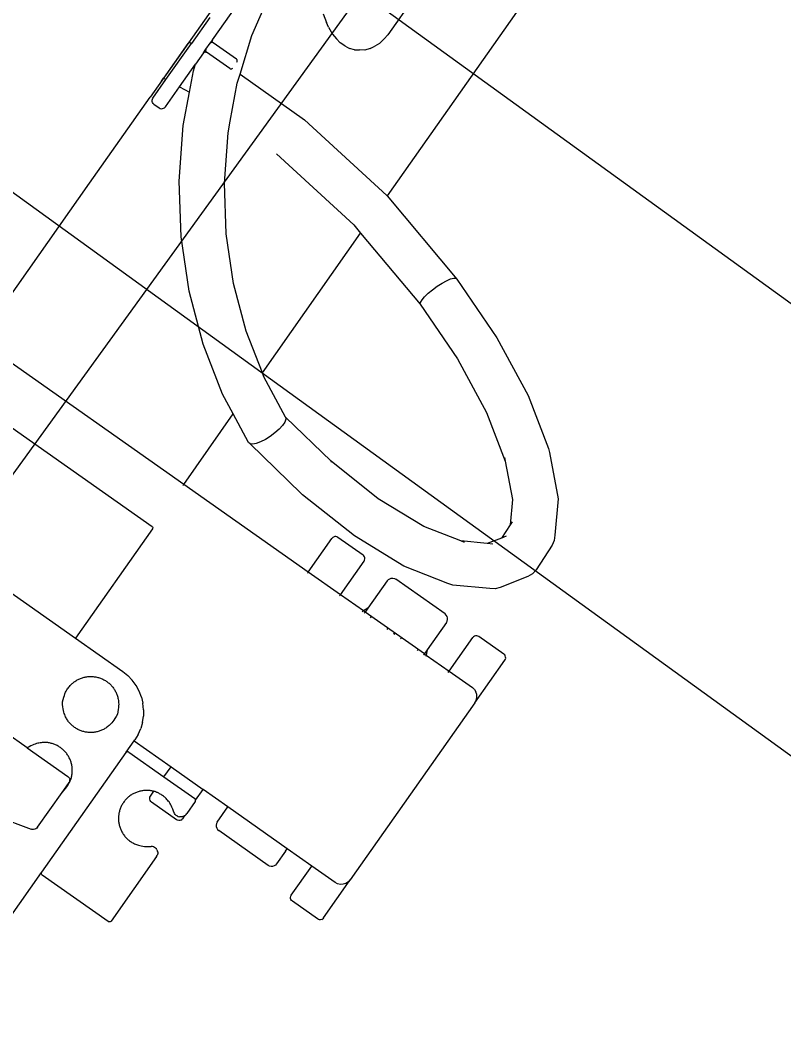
# Model space of a CAD drawing. Header units: metres. Extents: x 141303 to 146299, y 125960 to 127091.
# Drawn here: x 142376.772 to 142377.189, y 126616.72 to 126617.266 of the extents above; entities that cross this region are included whole.
import ezdxf

# ---------------------------------------------------------------- set-up
doc = ezdxf.new("R2010")
doc.units = ezdxf.units.M
doc.header["$MEASUREMENT"] = 0
doc.layers.add('Edges', color=7, linetype='Continuous')
doc.layers.add('NVMI_WALL', color=7, linetype='Continuous', lineweight=30)
doc.layers.add('WALL NEW', color=7, linetype='Continuous', lineweight=25)

# ---------------------------------------------------------------- blocks, each defined once
blk = doc.blocks.new('Mobile C-Arm X-Ray Machine pl')
at = {"layer": 'Edges'}
for p, q in [((3.26891, 2.76406), (3.35688, 2.76406)), ((3.26891, 2.64916), (3.26891, 2.76406)), ((3.35688, 2.76406), (3.40519, 2.76406)), ((3.53297, 2.76406), (3.40519, 2.76406)), ((3.41419, 2.76406), (3.41579, 2.76406)), ((3.41579, 2.76406), (3.41595, 2.76275)), ((3.43536, 2.76406), (3.41579, 2.76406)), ((3.43615, 2.76406), (3.43631, 2.76275)), ((3.40359, 2.76075), (3.40366, 2.76127)), ((3.40359, 2.76075), (3.40359, 2.75775)), ((3.40366, 2.76127), (3.40387, 2.76175)), ((3.40387, 2.76175), (3.40419, 2.76216)), ((3.40419, 2.76216), (3.4046, 2.76248)), ((3.4046, 2.76248), (3.40509, 2.76268)), ((3.40509, 2.76268), (3.40561, 2.76275)), ((3.40561, 2.76275), (3.41595, 2.76275)), ((3.41595, 2.76275), (3.43631, 2.76275)), ((3.4509, 2.76275), (3.43631, 2.76275)), ((3.24472, 2.75806), (3.24472, 2.64984)), ((3.40359, 2.75775), (3.40366, 2.75723)), ((3.40366, 2.75723), (3.40387, 2.75675)), ((3.40387, 2.75675), (3.40419, 2.75633)), ((3.40419, 2.75633), (3.4046, 2.75602)), ((3.4046, 2.75602), (3.40509, 2.75582)), ((3.40509, 2.75582), (3.40561, 2.75575)), ((3.40561, 2.75575), (3.41681, 2.75575)), ((3.41681, 2.75575), (3.41744, 2.75062)), ((3.41681, 2.75575), (3.4295, 2.75575)), ((3.41744, 2.75062), (3.42645, 2.75474)), ((3.42645, 2.75474), (3.4295, 2.75575)), ((3.43594, 2.75575), (3.4295, 2.75575)), ((3.43594, 2.75575), (3.43619, 2.75571)), ((3.43594, 2.75575), (3.43794, 2.75575)), ((3.43619, 2.75571), (3.43644, 2.75561)), ((3.43768, 2.75571), (3.43619, 2.75571)), ((3.43644, 2.75561), (3.43664, 2.75545)), ((3.43664, 2.75545), (3.4368, 2.75525)), ((3.4368, 2.75525), (3.4369, 2.75501)), ((3.4369, 2.75501), (3.43694, 2.75475)), ((3.4369, 2.75501), (3.43697, 2.75501)), ((3.43697, 2.75501), (3.43694, 2.75475)), ((3.43694, 2.74175), (3.43694, 2.75475)), ((3.43707, 2.75525), (3.43697, 2.75501)), ((3.43723, 2.75545), (3.43707, 2.75525)), ((3.43744, 2.75561), (3.43723, 2.75545)), ((3.43768, 2.75571), (3.43744, 2.75561)), ((3.43794, 2.75575), (3.43768, 2.75571)), ((3.43794, 2.75575), (3.44125, 2.75575)), ((3.44151, 2.75571), (3.44125, 2.75575)), ((3.44325, 2.75575), (3.44125, 2.75575)), ((3.44325, 2.75575), (3.44125, 2.75575)), ((3.44175, 2.75561), (3.44151, 2.75571)), ((3.44151, 2.75571), (3.44299, 2.75571)), ((3.44196, 2.75545), (3.44175, 2.75561)), ((3.44212, 2.75525), (3.44196, 2.75545)), ((3.44222, 2.75501), (3.44212, 2.75525)), ((3.44225, 2.75475), (3.44222, 2.75501)), ((3.44225, 2.75475), (3.44229, 2.75501)), ((3.44225, 2.74175), (3.44225, 2.75475)), ((3.44229, 2.75501), (3.44239, 2.75525)), ((3.44239, 2.75525), (3.44255, 2.75545)), ((3.44255, 2.75545), (3.44275, 2.75561)), ((3.44275, 2.75561), (3.44299, 2.75571)), ((3.44299, 2.75571), (3.44325, 2.75575)), ((3.44325, 2.75575), (3.47358, 2.75575)), ((3.4033, 2.74414), (3.41744, 2.75062)), ((3.45522, 2.74219), (3.47738, 2.74679)), ((3.38138, 2.73102), (3.4033, 2.74414)), ((3.43694, 2.74175), (3.43697, 2.74149)), ((3.43697, 2.74149), (3.43707, 2.74125)), ((3.43707, 2.74125), (3.43723, 2.74104)), ((3.43723, 2.74104), (3.43744, 2.74088)), ((3.43744, 2.74088), (3.43768, 2.74078)), ((3.43765, 2.73639), (3.45522, 2.74219)), ((3.43768, 2.74078), (3.43794, 2.74075)), ((3.44125, 2.74075), (3.44151, 2.74078)), ((3.44151, 2.74078), (3.44175, 2.74088)), ((3.44175, 2.74088), (3.44196, 2.74104)), ((3.44196, 2.74104), (3.44212, 2.74125)), ((3.44212, 2.74125), (3.44222, 2.74149)), ((3.44222, 2.74149), (3.44225, 2.74175)), ((3.43345, 2.73501), (3.43765, 2.73639)), ((3.43765, 2.73639), (3.43752, 2.70024)), ((3.43765, 2.73648), (3.43765, 2.73639)), ((3.36106, 2.7156), (3.38138, 2.73102)), ((3.41741, 2.72766), (3.43345, 2.73501)), ((3.41244, 2.72538), (3.41741, 2.72766)), ((3.39253, 2.71346), (3.41244, 2.72538)), ((3.47866, 2.71561), (3.47974, 2.71759)), ((3.48219, 2.72116), (3.47974, 2.71759)), ((3.34269, 2.69816), (3.36106, 2.7156)), ((3.37408, 2.69947), (3.39253, 2.71346)), ((3.47866, 2.71561), (3.47701, 2.71231)), ((3.47576, 2.70707), (3.47628, 2.70949)), ((3.47701, 2.71231), (3.47628, 2.70949)), ((3.47592, 2.7046), (3.47576, 2.70707)), ((3.47592, 2.7046), (3.47614, 2.70219)), ((3.18262, 2.69897), (3.18262, 2.64916)), ((3.3574, 2.68363), (3.37408, 2.69947)), ((3.41733, 2.7017), (3.4111, 2.65398)), ((3.4375, 2.70009), (3.43088, 2.64935)), ((3.43752, 2.70024), (3.4375, 2.70009)), ((3.47697, 2.69982), (3.47614, 2.70219)), ((3.47697, 2.69982), (3.47818, 2.698)), ((3.32658, 2.67898), (3.34269, 2.69816)), ((3.47962, 2.69593), (3.47818, 2.698)), ((3.48156, 2.69433), (3.47962, 2.69593)), ((3.48156, 2.69433), (3.4837, 2.69317)), ((3.48596, 2.69217), (3.4837, 2.69317)), ((3.48596, 2.69217), (3.4889, 2.69169)), ((3.49127, 2.69136), (3.4889, 2.69169)), ((3.79022, 2.69136), (3.49127, 2.69136)), ((3.34278, 2.66622), (3.3574, 2.68363)), ((3.31301, 2.65841), (3.32658, 2.67898)), ((3.33153, 2.64916), (3.34278, 2.66622)), ((3.30839, 2.64916), (3.31301, 2.65841)), ((3.4111, 2.65398), (3.40982, 2.64916)), ((3.12875, 2.63822), (3.12875, 2.65041)), ((3.18251, 2.64908), (3.18262, 2.64916)), ((3.18262, 2.64916), (3.18251, 2.64916)), ((3.18262, 2.64916), (3.18262, 2.62253)), ((3.24391, 2.64916), (3.18262, 2.64916)), ((3.24417, 2.64919), (3.24391, 2.64916)), ((3.24439, 2.64928), (3.24417, 2.64919)), ((3.24456, 2.64943), (3.24439, 2.64928)), ((3.24467, 2.64962), (3.24456, 2.64943)), ((3.24472, 2.64984), (3.24467, 2.64962)), ((3.26824, 2.64916), (3.26874, 2.64916)), ((3.26891, 2.64916), (3.30839, 2.64916)), ((3.26891, 2.57932), (3.26891, 2.64916)), ((3.30179, 2.63593), (3.30839, 2.64916)), ((3.33045, 2.64754), (3.33153, 2.64916)), ((3.33153, 2.64916), (3.40982, 2.64916)), ((3.40982, 2.64916), (3.39894, 2.60808)), ((3.43083, 2.64916), (3.41805, 2.60095)), ((3.43088, 2.64935), (3.43083, 2.64916)), ((3.70644, 2.64916), (3.43083, 2.64916)), ((3.09093, 2.64741), (3.09926, 2.61529)), ((3.32107, 2.62875), (3.33045, 2.64754)), ((3.12875, 2.63822), (3.12875, 2.61541)), ((3.2965, 2.60281), (3.30168, 2.63504)), ((3.30168, 2.63504), (3.30179, 2.63593)), ((3.30224, 2.63398), (3.30168, 2.63504)), ((3.30343, 2.6328), (3.30224, 2.63398)), ((3.30516, 2.63159), (3.30343, 2.6328)), ((3.30732, 2.63043), (3.30516, 2.63159)), ((3.30976, 2.6294), (3.30732, 2.63043)), ((3.31231, 2.62857), (3.30976, 2.6294)), ((3.3148, 2.628), (3.31231, 2.62857)), ((3.31707, 2.62772), (3.3148, 2.628)), ((3.31649, 2.60005), (3.32107, 2.62875)), ((3.31895, 2.62776), (3.31707, 2.62772)), ((3.32031, 2.62811), (3.31895, 2.62776)), ((3.32107, 2.62875), (3.32031, 2.62811)), ((3.18262, 2.62253), (3.18242, 2.6196)), ((3.18091, 2.61393), (3.18185, 2.61672)), ((3.18185, 2.61672), (3.18242, 2.6196)), ((3.09945, 2.61481), (3.09926, 2.61529)), ((3.09977, 2.61435), (3.09945, 2.61481)), ((3.10019, 2.61396), (3.09977, 2.61435)), ((3.10068, 2.61367), (3.10019, 2.61396)), ((3.10121, 2.61348), (3.10068, 2.61367)), ((3.10175, 2.61341), (3.10121, 2.61348)), ((3.10175, 2.61341), (3.12127, 2.61341)), ((3.12127, 2.61341), (3.12675, 2.61341)), ((3.12142, 2.61335), (3.12127, 2.61341)), ((3.12727, 2.61348), (3.12675, 2.61341)), ((3.12775, 2.61368), (3.12727, 2.61348)), ((3.12775, 2.61368), (3.12816, 2.614)), ((3.12848, 2.61441), (3.12816, 2.614)), ((3.12868, 2.6149), (3.12848, 2.61441)), ((3.12868, 2.6149), (3.12875, 2.61541)), ((3.17961, 2.6113), (3.18091, 2.61393)), ((3.17797, 2.60885), (3.17604, 2.60664)), ((3.17797, 2.60885), (3.17961, 2.6113)), ((3.39894, 2.60808), (3.38824, 2.57968)), ((3.39894, 2.60808), (3.39969, 2.60845)), ((3.39969, 2.60845), (3.40104, 2.60855)), ((3.40104, 2.60855), (3.4029, 2.60838)), ((3.4029, 2.60838), (3.40515, 2.60795)), ((3.40515, 2.60795), (3.40762, 2.60728)), ((3.40762, 2.60728), (3.41015, 2.60642)), ((3.16875, 2.60177), (3.17138, 2.60307)), ((3.17383, 2.6047), (3.17138, 2.60307)), ((3.17383, 2.6047), (3.17604, 2.60664)), ((3.29638, 2.60186), (3.2965, 2.60281)), ((3.41015, 2.60642), (3.41257, 2.60543)), ((3.41257, 2.60543), (3.41471, 2.60438)), ((3.41471, 2.60438), (3.41642, 2.60334)), ((3.41642, 2.60334), (3.4176, 2.60238)), ((2.94843, 2.60006), (3.08573, 2.60003)), ((3.08499, 2.59906), (3.08502, 2.59932)), ((3.08499, 2.56206), (3.08499, 2.59906)), ((3.08502, 2.59932), (3.08512, 2.59956)), ((3.08512, 2.59956), (3.08528, 2.59977)), ((3.08549, 2.59993), (3.08528, 2.59977)), ((3.08573, 2.60003), (3.08549, 2.59993)), ((3.08599, 2.60006), (3.08573, 2.60003)), ((3.15299, 2.60006), (3.08599, 2.60006)), ((3.15299, 2.60006), (3.15325, 2.60003)), ((3.15325, 2.60003), (3.15961, 2.60006)), ((3.15325, 2.60003), (3.15349, 2.59993)), ((3.15349, 2.59993), (3.1537, 2.59977)), ((3.15386, 2.59956), (3.1537, 2.59977)), ((3.15396, 2.59932), (3.15386, 2.59956)), ((3.15399, 2.59906), (3.15396, 2.59932)), ((3.15399, 2.59906), (3.15399, 2.57932)), ((3.15961, 2.60006), (3.15961, 2.57932)), ((3.15961, 2.60006), (3.16015, 2.60006)), ((3.16308, 2.60025), (3.16015, 2.60006)), ((3.16308, 2.60025), (3.16596, 2.60083)), ((3.16875, 2.60177), (3.16596, 2.60083)), ((3.29462, 2.57154), (3.29638, 2.60186)), ((3.31488, 2.57246), (3.31649, 2.60005)), ((3.31639, 2.59946), (3.31649, 2.60005)), ((3.41805, 2.60095), (3.40657, 2.57045)), ((3.4176, 2.60238), (3.41816, 2.60157)), ((3.41816, 2.60157), (3.41805, 2.60095)), ((3.38824, 2.57968), (3.37583, 2.55471)), ((3.14125, 2.57732), (3.14131, 2.57784)), ((3.14125, 2.56327), (3.14125, 2.57732)), ((3.14131, 2.57784), (3.14151, 2.57832)), ((3.14151, 2.57832), (3.14183, 2.57874)), ((3.14183, 2.57874), (3.14225, 2.57905)), ((3.14225, 2.57905), (3.14273, 2.57925)), ((3.14273, 2.57925), (3.14325, 2.57932)), ((3.14325, 2.57932), (3.1459, 2.57932)), ((3.15399, 2.57932), (3.15399, 2.56206)), ((3.15399, 2.57932), (3.15961, 2.57932)), ((3.15961, 2.57932), (3.15961, 2.56127)), ((3.26824, 2.57932), (3.26874, 2.57932)), ((3.26891, 2.57932), (3.28776, 2.57932)), ((3.26891, 2.56127), (3.26891, 2.57932)), ((3.28828, 2.57925), (3.28776, 2.57932)), ((3.28876, 2.57905), (3.28828, 2.57925)), ((3.28918, 2.57874), (3.28876, 2.57905)), ((3.2895, 2.57832), (3.28918, 2.57874)), ((3.2897, 2.57784), (3.2895, 2.57832)), ((3.28976, 2.57732), (3.2897, 2.57784)), ((3.28976, 2.56327), (3.28976, 2.57732)), ((3.29637, 2.54507), (3.29462, 2.57154)), ((3.3165, 2.54804), (3.31488, 2.57246)), ((3.40657, 2.57045), (3.3932, 2.54356)), ((3.08502, 2.5618), (3.08499, 2.56206)), ((3.08512, 2.56156), (3.08502, 2.5618)), ((3.08528, 2.56135), (3.08512, 2.56156)), ((3.08549, 2.5612), (3.08528, 2.56135)), ((3.12366, 2.56149), (3.12318, 2.56125)), ((3.12409, 2.56181), (3.12366, 2.56149)), ((3.12409, 2.56181), (3.12446, 2.5622)), ((3.12475, 2.56265), (3.12446, 2.5622)), ((3.12484, 2.56525), (3.12458, 2.56571)), ((3.12475, 2.56265), (3.12496, 2.56314)), ((3.12502, 2.56474), (3.12484, 2.56525)), ((3.12496, 2.56314), (3.12508, 2.56367)), ((3.12509, 2.5642), (3.12502, 2.56474)), ((3.12508, 2.56367), (3.12509, 2.5642)), ((3.14131, 2.56275), (3.14125, 2.56327)), ((3.14151, 2.56227), (3.14131, 2.56275)), ((3.14183, 2.56186), (3.14151, 2.56227)), ((3.14225, 2.56154), (3.14183, 2.56186)), ((3.14225, 2.56154), (3.14273, 2.56134)), ((3.14325, 2.56127), (3.14273, 2.56134)), ((3.14276, 2.56463), (3.14282, 2.56518)), ((3.1428, 2.56407), (3.14276, 2.56463)), ((3.1428, 2.56407), (3.14291, 2.56353)), ((3.14282, 2.56518), (3.14297, 2.56571)), ((3.14291, 2.56353), (3.14312, 2.56301)), ((3.1434, 2.56254), (3.14312, 2.56301)), ((3.14376, 2.56211), (3.1434, 2.56254)), ((3.14417, 2.56175), (3.14376, 2.56211)), ((3.14464, 2.56145), (3.14417, 2.56175)), ((3.14464, 2.56145), (3.14508, 2.56127)), ((3.15359, 2.56127), (3.1537, 2.56135)), ((3.1537, 2.56135), (3.15386, 2.56156)), ((3.15386, 2.56156), (3.15396, 2.5618)), ((3.15396, 2.5618), (3.15399, 2.56206)), ((3.28776, 2.56127), (3.28828, 2.56134)), ((3.28828, 2.56134), (3.28876, 2.56154)), ((3.28876, 2.56154), (3.28918, 2.56186)), ((3.28918, 2.56186), (3.2895, 2.56227)), ((3.2895, 2.56227), (3.2897, 2.56275)), ((3.2897, 2.56275), (3.28976, 2.56327)), ((3.08573, 2.5611), (3.08549, 2.5612)), ((3.08599, 2.56106), (3.08573, 2.5611)), ((3.12212, 2.56106), (3.08599, 2.56106)), ((3.12212, 2.56106), (3.12266, 2.56111)), ((3.12318, 2.56125), (3.12266, 2.56111)), ((3.14325, 2.56127), (3.14508, 2.56127)), ((3.14508, 2.56127), (3.14516, 2.56124)), ((3.14569, 2.56111), (3.14516, 2.56124)), ((3.14569, 2.56111), (3.14625, 2.56106)), ((3.15299, 2.56106), (3.14625, 2.56106)), ((3.15299, 2.56106), (3.15325, 2.5611)), ((3.15325, 2.5611), (3.15349, 2.5612)), ((3.15349, 2.5612), (3.15359, 2.56127)), ((3.15359, 2.56127), (3.15961, 2.56127)), ((3.15961, 2.54741), (3.15961, 2.56127)), ((3.26824, 2.56127), (3.26874, 2.56127)), ((3.26891, 2.56127), (3.28776, 2.56127)), ((3.26891, 2.54833), (3.26891, 2.56127)), ((3.37583, 2.55471), (3.36249, 2.53473)), ((3.26874, 2.5484), (3.26824, 2.54861)), ((3.27112, 2.54741), (3.26891, 2.54833)), ((3.26891, 2.54741), (3.26891, 2.54833)), ((3.32082, 2.53037), (3.3165, 2.54804)), ((3.1484, 2.54532), (3.14831, 2.54459)), ((3.14831, 2.51695), (3.14831, 2.54459)), ((3.14869, 2.546), (3.1484, 2.54532)), ((3.14914, 2.54658), (3.14869, 2.546)), ((3.14973, 2.54703), (3.14914, 2.54658)), ((3.15041, 2.54731), (3.14973, 2.54703)), ((3.15115, 2.54741), (3.15041, 2.54731)), ((3.15115, 2.54741), (3.15961, 2.54741)), ((3.15978, 2.54741), (3.15961, 2.54741)), ((3.15961, 2.51416), (3.15961, 2.54741)), ((3.26874, 2.54741), (3.26824, 2.54741)), ((3.26824, 2.54388), (3.2687, 2.54388)), ((3.27112, 2.54741), (3.26891, 2.54741)), ((3.26891, 2.51416), (3.26891, 2.54741)), ((3.28651, 2.54741), (3.27112, 2.54741)), ((3.28651, 2.54741), (3.28725, 2.54731)), ((3.28725, 2.54731), (3.28793, 2.54703)), ((3.28793, 2.54703), (3.28852, 2.54658)), ((3.28852, 2.54658), (3.28897, 2.546)), ((3.28897, 2.546), (3.28925, 2.54532)), ((3.28925, 2.54532), (3.28935, 2.54459)), ((3.28935, 2.51695), (3.28935, 2.54459)), ((3.30155, 2.52392), (3.29637, 2.54507)), ((3.3932, 2.54356), (3.3787, 2.52183)), ((3.26824, 2.53452), (3.2687, 2.53452)), ((3.36249, 2.53473), (3.35013, 2.52191)), ((3.36365, 2.53593), (3.36249, 2.53473)), ((3.26824, 2.531), (3.2687, 2.531)), ((3.26824, 2.53054), (3.2687, 2.53054)), ((3.32127, 2.52853), (3.32082, 2.53037)), ((3.32685, 2.51974), (3.32082, 2.53037)), ((3.26824, 2.52703), (3.2687, 2.52703)), ((3.30219, 2.52173), (3.30155, 2.52392)), ((3.31063, 2.50687), (3.30219, 2.52173)), ((3.35013, 2.52191), (3.33985, 2.51607)), ((3.37741, 2.52043), (3.36236, 2.50484)), ((3.3787, 2.52183), (3.37741, 2.52043)), ((3.1484, 2.51622), (3.14831, 2.51695)), ((3.14869, 2.51554), (3.1484, 2.51622)), ((3.14914, 2.51496), (3.14869, 2.51554)), ((3.26824, 2.51767), (3.2687, 2.51767)), ((3.28852, 2.51496), (3.28897, 2.51554)), ((3.28897, 2.51554), (3.28925, 2.51622)), ((3.28925, 2.51622), (3.28935, 2.51695)), ((3.33271, 2.51584), (3.32685, 2.51974)), ((3.32816, 2.51744), (3.32685, 2.51974)), ((3.33985, 2.51607), (3.33271, 2.51584)), ((3.33466, 2.51454), (3.33271, 2.51584)), ((3.34154, 2.51613), (3.33985, 2.51607)), ((3.14973, 2.51451), (3.14914, 2.51496)), ((3.15041, 2.51423), (3.14973, 2.51451)), ((3.15115, 2.51414), (3.15041, 2.51423)), ((3.1583, 2.51414), (3.15115, 2.51414)), ((3.1583, 2.51414), (3.15961, 2.51416)), ((3.15961, 2.51416), (3.15978, 2.51414)), ((3.15961, 2.50032), (3.15961, 2.51416)), ((3.26874, 2.51414), (3.26824, 2.51414)), ((3.26874, 2.51314), (3.26824, 2.51293)), ((3.26891, 2.51416), (3.26934, 2.51414)), ((3.26891, 2.51416), (3.26891, 2.51321)), ((3.27112, 2.51414), (3.26891, 2.51321)), ((3.26891, 2.51321), (3.26891, 2.50032)), ((3.27112, 2.51414), (3.26934, 2.51414)), ((3.28651, 2.51414), (3.27112, 2.51414)), ((3.28651, 2.51414), (3.28725, 2.51423)), ((3.28725, 2.51423), (3.28793, 2.51451)), ((3.28793, 2.51451), (3.28852, 2.51496)), ((3.312, 2.50482), (3.31063, 2.50687)), ((3.31387, 2.50328), (3.312, 2.50482)), ((3.32521, 2.49572), (3.31387, 2.50328)), ((3.36236, 2.50484), (3.34783, 2.49659)), ((3.14125, 2.49832), (3.14131, 2.49884)), ((3.14125, 2.48427), (3.14125, 2.49832)), ((3.14131, 2.49884), (3.14151, 2.49932)), ((3.14151, 2.49932), (3.14183, 2.49974)), ((3.14183, 2.49974), (3.14225, 2.50005)), ((3.14225, 2.50005), (3.14273, 2.50025)), ((3.14273, 2.50025), (3.14325, 2.50032)), ((3.14325, 2.50032), (3.15961, 2.50032)), ((3.15961, 2.50032), (3.15978, 2.50032)), ((3.15961, 2.48727), (3.15961, 2.50032)), ((3.26824, 2.50032), (3.26874, 2.50032)), ((3.26891, 2.50032), (3.28776, 2.50032)), ((3.26891, 2.50032), (3.26891, 2.48727)), ((3.28828, 2.50025), (3.28776, 2.50032)), ((3.28876, 2.50005), (3.28828, 2.50025)), ((3.28918, 2.49974), (3.28876, 2.50005)), ((3.2895, 2.49932), (3.28918, 2.49974)), ((3.2897, 2.49884), (3.2895, 2.49932)), ((3.28976, 2.49832), (3.2897, 2.49884)), ((3.28976, 2.48427), (3.28976, 2.49832)), ((3.32749, 2.49476), (3.32521, 2.49572)), ((3.32993, 2.49451), (3.32749, 2.49476)), ((3.34338, 2.49496), (3.32993, 2.49451)), ((3.34572, 2.49543), (3.34338, 2.49496)), ((3.34783, 2.49659), (3.34572, 2.49543)), ((3.14131, 2.48375), (3.14125, 2.48427)), ((3.14151, 2.48327), (3.14131, 2.48375)), ((3.15978, 2.48598), (3.15961, 2.48727)), ((3.16028, 2.48477), (3.15978, 2.48598)), ((3.16108, 2.48373), (3.16028, 2.48477)), ((3.16211, 2.48294), (3.16108, 2.48373)), ((3.26641, 2.48294), (3.26745, 2.48373)), ((3.26745, 2.48373), (3.26824, 2.48477)), ((3.26874, 2.48598), (3.26824, 2.48477)), ((3.26874, 2.48598), (3.26891, 2.48727)), ((3.2895, 2.48327), (3.2897, 2.48375)), ((3.2897, 2.48375), (3.28976, 2.48427)), ((3.14183, 2.48286), (3.14151, 2.48327)), ((3.14225, 2.48254), (3.14183, 2.48286)), ((3.14225, 2.48254), (3.14273, 2.48234)), ((3.14325, 2.48227), (3.14273, 2.48234)), ((3.14325, 2.48227), (3.16461, 2.48227)), ((3.16332, 2.48244), (3.16211, 2.48294)), ((3.16461, 2.48227), (3.16332, 2.48244)), ((3.26391, 2.48227), (3.16461, 2.48227)), ((3.26391, 2.48227), (3.26521, 2.48244)), ((3.26391, 2.48227), (3.28776, 2.48227)), ((3.26521, 2.48244), (3.26641, 2.48294)), ((3.28776, 2.48227), (3.28828, 2.48234)), ((3.28828, 2.48234), (3.28876, 2.48254)), ((3.28876, 2.48254), (3.28918, 2.48286)), ((3.28918, 2.48286), (3.2895, 2.48327))]:
    blk.add_line(p, q, dxfattribs=at)
for points in [[(3.12142, 2.61335), (3.12261, 2.61322), (3.12365, 2.61314), (3.12457, 2.6131), (3.12538, 2.61312), (3.12609, 2.61316), (3.12673, 2.61324), (3.1273, 2.61334), (3.12783, 2.61346), (3.12833, 2.61359), (3.1288, 2.61372), (3.12925, 2.61387), (3.12967, 2.61403), (3.13008, 2.6142), (3.13047, 2.61438), (3.13085, 2.61457), (3.13121, 2.61478), (3.13157, 2.615), (3.13193, 2.61522), (3.13227, 2.61546), (3.13261, 2.61571), (3.13294, 2.61597), (3.13326, 2.61625), (3.13357, 2.61653), (3.13387, 2.61682), (3.13417, 2.61712), (3.13445, 2.61744), (3.13472, 2.61776), (3.13498, 2.61809), (3.13523, 2.61842), (3.13547, 2.61877), (3.1357, 2.61912), (3.13592, 2.61948), (3.13612, 2.61985), (3.13631, 2.62023), (3.13649, 2.62061), (3.13666, 2.62099), (3.13682, 2.62138), (3.13696, 2.62178), (3.13709, 2.62218), (3.1372, 2.62258), (3.1373, 2.62299), (3.13739, 2.6234), (3.13747, 2.62382), (3.13753, 2.62423), (3.13758, 2.62465), (3.13761, 2.62507), (3.13763, 2.62549), (3.13764, 2.62591), (3.13763, 2.62633), (3.13761, 2.62675), (3.13758, 2.62717), (3.13753, 2.62759), (3.13747, 2.628), (3.13739, 2.62842), (3.1373, 2.62883), (3.1372, 2.62924), (3.13709, 2.62964), (3.13696, 2.63004), (3.13682, 2.63044), (3.13666, 2.63083), (3.13649, 2.63121), (3.13631, 2.63159), (3.13612, 2.63197), (3.13592, 2.63234), (3.1357, 2.6327), (3.13547, 2.63305), (3.13522, 2.6334), (3.13496, 2.63375), (3.13467, 2.6341), (3.13436, 2.63446), (3.13402, 2.63481), (3.13365, 2.63517), (3.13325, 2.63553), (3.13281, 2.63591), (3.13232, 2.63628), (3.13177, 2.63666), (3.13115, 2.63705), (3.13044, 2.63744), (3.12965, 2.63783), (3.12875, 2.63822)], [(3.16515, 2.61335), (3.16397, 2.61322), (3.16292, 2.61314), (3.162, 2.6131), (3.1612, 2.61312), (3.16048, 2.61316), (3.15984, 2.61324), (3.15927, 2.61334), (3.15874, 2.61346), (3.15824, 2.61359), (3.15777, 2.61372), (3.15733, 2.61387), (3.1569, 2.61403), (3.1565, 2.6142), (3.15611, 2.61438), (3.15573, 2.61457), (3.15536, 2.61478), (3.155, 2.615), (3.15465, 2.61522), (3.1543, 2.61546), (3.15396, 2.61571), (3.15363, 2.61597), (3.15331, 2.61625), (3.153, 2.61653), (3.1527, 2.61682), (3.15241, 2.61712), (3.15212, 2.61744), (3.15185, 2.61776), (3.15159, 2.61809), (3.15134, 2.61842), (3.1511, 2.61877), (3.15087, 2.61912), (3.15066, 2.61948), (3.15045, 2.61985), (3.15026, 2.62023), (3.15008, 2.62061), (3.14991, 2.62099), (3.14976, 2.62138), (3.14962, 2.62178), (3.14949, 2.62218), (3.14937, 2.62258), (3.14927, 2.62299), (3.14918, 2.6234), (3.14911, 2.62382), (3.14904, 2.62423), (3.149, 2.62465), (3.14896, 2.62507), (3.14894, 2.62549), (3.14893, 2.62591), (3.14894, 2.62633), (3.14896, 2.62675), (3.149, 2.62717), (3.14904, 2.62759), (3.14911, 2.628), (3.14918, 2.62842), (3.14927, 2.62883), (3.14937, 2.62924), (3.14949, 2.62964), (3.14962, 2.63004), (3.14977, 2.63045), (3.14993, 2.63086), (3.15012, 2.63127), (3.15033, 2.63169), (3.15057, 2.63212), (3.15083, 2.63256), (3.15112, 2.63302), (3.15146, 2.63349), (3.15185, 2.634), (3.15232, 2.63454), (3.15289, 2.63512), (3.15356, 2.63574), (3.15435, 2.63643), (3.15529, 2.63717)], [(3.15529, 2.63717), (3.1564, 2.63761), (3.15738, 2.63795), (3.15826, 2.63822), (3.15905, 2.63842), (3.15975, 2.63856), (3.16038, 2.63865), (3.16097, 2.6387), (3.16151, 2.63872), (3.16202, 2.63873), (3.16251, 2.63872), (3.16298, 2.63869), (3.16343, 2.63865), (3.16387, 2.63859), (3.16429, 2.63851), (3.1647, 2.63843), (3.16511, 2.63832), (3.16552, 2.63821), (3.16592, 2.63808), (3.16631, 2.63794), (3.16671, 2.63778), (3.16709, 2.63762), (3.16747, 2.63744), (3.16785, 2.63724), (3.16821, 2.63704), (3.16857, 2.63682), (3.16893, 2.6366), (3.16927, 2.63636), (3.16961, 2.63611), (3.16994, 2.63584), (3.17026, 2.63557), (3.17057, 2.63529), (3.17087, 2.635), (3.17117, 2.6347), (3.17145, 2.63438), (3.17172, 2.63406), (3.17198, 2.63373), (3.17223, 2.6334), (3.17247, 2.63305), (3.1727, 2.6327), (3.17292, 2.63234), (3.17312, 2.63197), (3.17331, 2.63159), (3.17349, 2.63121), (3.17366, 2.63083), (3.17382, 2.63044), (3.17396, 2.63004), (3.17409, 2.62964), (3.1742, 2.62924), (3.1743, 2.62883), (3.17439, 2.62842), (3.17447, 2.628), (3.17453, 2.62759), (3.17458, 2.62717), (3.17461, 2.62675), (3.17463, 2.62633), (3.17464, 2.62591), (3.17463, 2.62549), (3.17461, 2.62507), (3.17458, 2.62465), (3.17453, 2.62423), (3.17447, 2.62382), (3.17439, 2.6234), (3.1743, 2.62299), (3.1742, 2.62258), (3.17409, 2.62218), (3.17396, 2.62178), (3.17382, 2.62138), (3.17366, 2.62099), (3.17349, 2.62061), (3.17331, 2.62023), (3.17312, 2.61985), (3.17292, 2.61948), (3.1727, 2.61912), (3.17247, 2.61877), (3.17222, 2.61841), (3.17196, 2.61806), (3.17167, 2.61771), (3.17136, 2.61736), (3.17102, 2.61701), (3.17065, 2.61665), (3.17025, 2.61628), (3.1698, 2.61591), (3.16929, 2.61552), (3.1687, 2.61513), (3.168, 2.61471), (3.16719, 2.61428), (3.16625, 2.61383), (3.16515, 2.61335)], [(3.14297, 2.56571), (3.14368, 2.56667), (3.14427, 2.56754), (3.14475, 2.56832), (3.14515, 2.56902), (3.14546, 2.56966), (3.14572, 2.57025), (3.14592, 2.5708), (3.14608, 2.57132), (3.14622, 2.57181), (3.14633, 2.57229), (3.14643, 2.57275), (3.1465, 2.5732), (3.14656, 2.57363), (3.1466, 2.57406), (3.14662, 2.57449), (3.14663, 2.57491), (3.14662, 2.57533), (3.1466, 2.57574), (3.14657, 2.57615), (3.14653, 2.57654), (3.14649, 2.57692), (3.14644, 2.57727), (3.14639, 2.57759), (3.14633, 2.57789), (3.14628, 2.57814), (3.14622, 2.57837), (3.14616, 2.57858), (3.1461, 2.57877), (3.14604, 2.57895), (3.14597, 2.57913), (3.1459, 2.57931), (3.14582, 2.57949), (3.14574, 2.5797), (3.14565, 2.57992), (3.14554, 2.58015), (3.14543, 2.5804), (3.1453, 2.58066), (3.14516, 2.58093), (3.14501, 2.58121), (3.14483, 2.58151), (3.14464, 2.58181), (3.14443, 2.58212), (3.1442, 2.58244), (3.14396, 2.58275), (3.1437, 2.58307), (3.14344, 2.58338), (3.14315, 2.58369), (3.14286, 2.58399), (3.14256, 2.58429), (3.14225, 2.58457), (3.14193, 2.58484), (3.1416, 2.5851), (3.14126, 2.58535), (3.14091, 2.58559), (3.14056, 2.58582), (3.1402, 2.58604), (3.13983, 2.58624), (3.13946, 2.58643), (3.13908, 2.58661), (3.13869, 2.58678), (3.1383, 2.58694), (3.1379, 2.58708), (3.1375, 2.58721), (3.1371, 2.58732), (3.13669, 2.58742), (3.13628, 2.58751), (3.13587, 2.58759), (3.13545, 2.58765), (3.13503, 2.5877), (3.13461, 2.58773), (3.13419, 2.58775), (3.13377, 2.58776), (3.13335, 2.58775), (3.13293, 2.58773), (3.13251, 2.5877), (3.1321, 2.58765), (3.13168, 2.58759), (3.13127, 2.58751), (3.13086, 2.58742), (3.13045, 2.58732), (3.13004, 2.58721), (3.12964, 2.58708), (3.12925, 2.58694), (3.12886, 2.58678), (3.12847, 2.58661), (3.12809, 2.58643), (3.12772, 2.58624), (3.12735, 2.58604), (3.12699, 2.58582), (3.12663, 2.58559), (3.12629, 2.58535), (3.12595, 2.5851), (3.12562, 2.58484), (3.1253, 2.58457), (3.12499, 2.58429), (3.12469, 2.58399), (3.12439, 2.58369), (3.12411, 2.58338), (3.12384, 2.58306), (3.12358, 2.58273), (3.12333, 2.58239), (3.12309, 2.58205), (3.12286, 2.58169), (3.12264, 2.58133), (3.12244, 2.58097), (3.12225, 2.58059), (3.12207, 2.58021), (3.1219, 2.57983), (3.12175, 2.57943), (3.1216, 2.57904), (3.12147, 2.57864), (3.12136, 2.57823), (3.12126, 2.57783), (3.12117, 2.57741), (3.12109, 2.577), (3.12103, 2.57658), (3.12098, 2.57617), (3.12095, 2.57575), (3.12093, 2.57533), (3.12092, 2.57491), (3.12093, 2.57449), (3.12095, 2.57406), (3.12099, 2.57363), (3.12104, 2.5732), (3.12112, 2.57275), (3.12121, 2.57229), (3.12133, 2.57181), (3.12147, 2.57132), (3.12163, 2.5708), (3.12183, 2.57025), (3.12208, 2.56966), (3.1224, 2.56902), (3.12279, 2.56832), (3.12328, 2.56754), (3.12387, 2.56667), (3.12458, 2.56571)]]:
    blk.add_lwpolyline(points, dxfattribs=at)

msp = doc.modelspace()

# ---------------------------------------------------------------- linework, layer by layer
at = {"layer": 'NVMI_WALL'}
for p, q in [((142381.43402, 126614.03963), (142367.99624, 126623.76951)), ((142383.26065, 126612.4701), (142367.87894, 126623.60751)), ((142376.48134, 126616.62165), (142380.58665, 126622.29143))]:
    msp.add_line(p, q, dxfattribs=at)

# ---------------------------------------------------------------- block references
at = {"layer": 'WALL NEW', "xscale": 1.190213132251739, "yscale": 1.190213132251739, "zscale": 1.190213132251739, "rotation": 54.84372062450828}
msp.add_blockref('Mobile C-Arm X-Ray Machine pl', (142377.19887, 126612.01552), dxfattribs=at)

doc.saveas('drawing.dxf')
